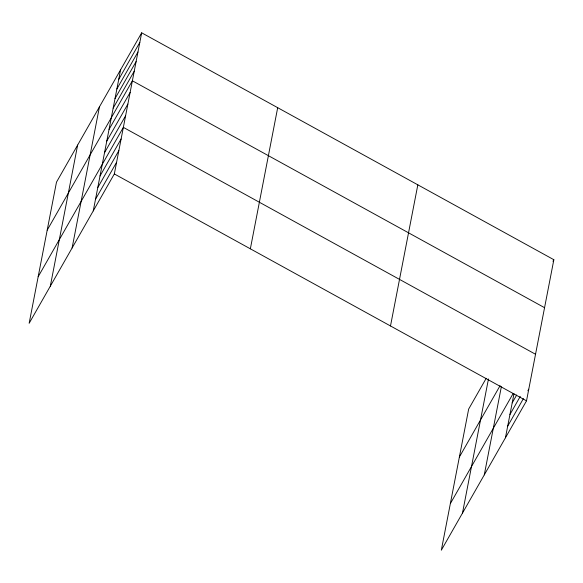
<?xml version="1.0" encoding="UTF-8"?>
<svg xmlns="http://www.w3.org/2000/svg" width="583" height="583" viewBox="0 0 583 583"><rect width="100%" height="100%" fill="white"/><g stroke="black" fill="none" stroke-linecap="round" stroke-linejoin="round"><path stroke-width="0.87" d="M50.306 286.195L77.641 145.072M72.103 247.986L99.438 106.864M93.258 210.9L120.594 69.771M141.676 32.816L56.485 182.158L29.15 323.288L114.334 173.938L141.676 32.816L553.85 259.712L526.515 400.842L441.324 550.184L468.666 409.062L486.222 378.287M250.355 248.817L277.69 107.695M390.493 325.963L417.829 184.84M462.479 513.098L488.467 378.95M484.276 474.883L501.351 386.733M505.432 437.797L513.973 393.722M118.735 79.368L139.811 42.413M116.877 88.966L137.952 52.011M115.019 98.563L136.094 61.609M113.16 108.161L134.236 71.199M47.194 230.147L132.377 80.797L544.558 307.693M109.043 129.397L130.126 92.442M106.784 141.042L127.866 104.087M104.532 152.688L125.615 115.726M38.172 276.714L123.356 127.371L535.537 354.267M100.021 175.971L121.104 139.009M97.769 187.609L118.845 150.654M95.51 199.255L116.593 162.3M552.954 261.286L553.85 259.712M459.368 457.043L500.097 385.64M450.346 503.61L513.106 393.591M512.195 402.868L516.684 395.004M509.943 414.513L520.262 396.425M507.684 426.151L523.388 398.634M527.87 390.77L528.766 389.196M114.334 173.938L526.515 400.842"/></g></svg>
